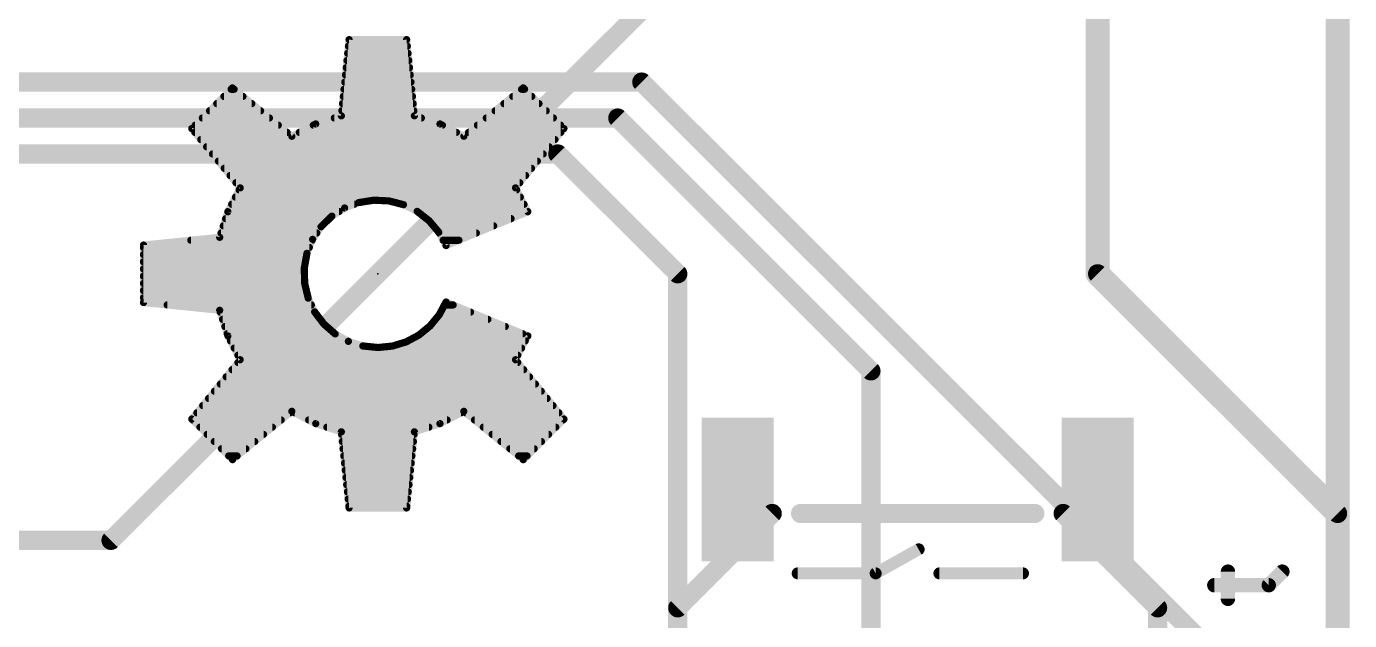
# Model space of a CAD drawing. Extents: x -24 to 83, y -23 to 53.
# Drawn here: x 45.81 to 59.82, y 36.97 to 43.26 of the extents above; entities that cross this region are included whole.
import ezdxf

# ---------------------------------------------------------------- set-up
doc = ezdxf.new("R2010")
doc.units = 0
for name, color, linetype in [('1', 12, 'CONTINUOUS'), ('16', 132, 'CONTINUOUS'), ('20', 53, 'CONTINUOUS'), ('21', 41, 'CONTINUOUS'), ('23', 53, 'CONTINUOUS'), ('51', 53, 'CONTINUOUS')]:
    doc.layers.add(name, color=color, linetype=linetype)

# ---------------------------------------------------------------- blocks, each defined once
blk = doc.blocks.new('RECT')
blk.add_solid([(-0.5, -0.5), (0.5, -0.5), (-0.5, 0.5), (0.5, 0.5)])

msp = doc.modelspace()

# ---------------------------------------------------------------- linework, layer by layer
at = {"layer": '1'}
for points, const_width in [([(59.69, 53.34), (59.69, 0)], 0.254), ([(46.705, 37.815), (54.61, 45.72)], 0.2032), ([(43.14, 37.815), (46.705, 37.815)], 0.2032)]:
    msp.add_lwpolyline(points, dxfattribs=dict(at, const_width=const_width))
at = {"layer": '1', "const_width": 0.1016}
for points in [[(46.6691, 37.8509, 1), (46.7409, 37.7791)], [(46.705, 37.7642, 1), (46.705, 37.8658)]]:
    msp.add_lwpolyline(points, format="xyb", dxfattribs=at)
at = {"layer": '16'}
for points, const_width in [([(59.69, 53.34), (59.69, 0)], 0.254), ([(37.592, 42.672), (52.324, 42.672)], 0.2032), ([(58.674, 36.322), (52.324, 42.672)], 0.2032), ([(37.846, 42.291), (52.07, 42.291)], 0.2032), ([(54.75, 39.611), (52.07, 42.291)], 0.2032), ([(38.1, 41.91), (51.435, 41.91)], 0.2032), ([(51.435, 41.91), (52.705, 40.64)], 0.2032), ([(52.705, 29.935), (52.705, 40.64)], 0.2032), ([(54.75, 30.43), (54.75, 39.611)], 0.2032)]:
    msp.add_lwpolyline(points, dxfattribs=dict(at, const_width=const_width))
at = {"layer": '16', "const_width": 0.1016}
for points in [[(52.3599, 42.7079, 1), (52.2881, 42.6361)], [(52.324, 42.6212, 1), (52.324, 42.7228)], [(52.1059, 42.3269, 1), (52.0341, 42.2551)], [(52.07, 42.2402, 1), (52.07, 42.3418)], [(51.4709, 41.9459, 1), (51.3991, 41.8741)], [(51.435, 41.8592, 1), (51.435, 41.9608)], [(52.7558, 40.64, 1), (52.6542, 40.64)], [(52.6691, 40.6041, 1), (52.7409, 40.6759)], [(54.8008, 39.611, 1), (54.6992, 39.611)], [(54.7141, 39.5751, 1), (54.7859, 39.6469)]]:
    msp.add_lwpolyline(points, format="xyb", dxfattribs=at)
at = {"layer": '20', "const_width": 0.2032}
for points in [[(57.15, 52.07), (57.15, 40.64)], [(57.15, 40.64), (59.69, 38.1)], [(59.69, 38.1), (59.69, 5.08)]]:
    msp.add_lwpolyline(points, dxfattribs=at)
at = {"layer": '20', "const_width": 0.1016}
for points in [[(57.1859, 40.6759, 1), (57.1141, 40.6041)], [(57.0992, 40.64, 1), (57.2008, 40.64)], [(59.7408, 38.1, 1), (59.6392, 38.1)], [(59.6541, 38.0641, 1), (59.7259, 38.1359)]]:
    msp.add_lwpolyline(points, format="xyb", dxfattribs=at)
at = {"layer": '21'}
for points, const_width in [([(49.2253, 43.1214), (49.1434, 42.3147)], 0.0762), ([(49.8347, 43.1214), (49.2253, 43.1214)], 0.0762), ([(49.9166, 42.3147), (49.8347, 43.1214)], 0.0762), ([(49.2106, 42.9768), (49.8494, 42.9768)], 0.0762), ([(49.2184, 43.053), (49.8416, 43.053)], 0.0762), ([(49.1952, 42.8244), (49.8649, 42.8244)], 0.0762), ([(49.2029, 42.9006), (49.8571, 42.9006)], 0.0762), ([(49.1874, 42.7482), (49.8726, 42.7482)], 0.0762), ([(47.9908, 42.61), (47.56, 42.1792)], 0.0762), ([(47.9766, 42.5958), (48.0082, 42.5958)], 0.0762), ([(48.6192, 42.0976), (47.9908, 42.61)], 0.0762), ([(49.1719, 42.5958), (49.8881, 42.5958)], 0.0762), ([(49.1797, 42.672), (49.8803, 42.672)], 0.0762), ([(51.0692, 42.61), (50.4408, 42.0976)], 0.0762), ([(51.0518, 42.5958), (51.0834, 42.5958)], 0.0762), ([(51.5, 42.1792), (51.0692, 42.61)], 0.0762), ([(47.8242, 42.4434), (48.1951, 42.4434)], 0.0762), ([(47.9004, 42.5196), (48.1017, 42.5196)], 0.0762), ([(49.1565, 42.4434), (49.9035, 42.4434)], 0.0762), ([(49.1642, 42.5196), (49.8958, 42.5196)], 0.0762), ([(50.8649, 42.4434), (51.2358, 42.4434)], 0.0762), ([(50.9583, 42.5196), (51.1596, 42.5196)], 0.0762), ([(47.6718, 42.291), (48.382, 42.291)], 0.0762), ([(47.748, 42.3672), (48.2886, 42.3672)], 0.0762), ([(49.1434, 42.3147), (48.8723, 42.2279)], 0.0762), ([(49.0693, 42.291), (49.9907, 42.291)], 0.0762), ([(49.1487, 42.3672), (49.9113, 42.3672)], 0.0762), ([(50.1877, 42.2279), (49.9166, 42.3147)], 0.0762), ([(50.678, 42.291), (51.3882, 42.291)], 0.0762), ([(50.7714, 42.3672), (51.312, 42.3672)], 0.0762), ([(47.56, 42.1792), (48.0724, 41.5508)], 0.0762), ([(47.5931, 42.1386), (48.5689, 42.1386)], 0.0762), ([(47.5956, 42.2148), (48.4755, 42.2148)], 0.0762), ([(48.8723, 42.2279), (48.6192, 42.0976)], 0.0762), ([(48.6988, 42.1386), (50.3612, 42.1386)], 0.0762), ([(48.8468, 42.2148), (50.2132, 42.2148)], 0.0762), ([(50.4408, 42.0976), (50.1877, 42.2279)], 0.0762), ([(50.4911, 42.1386), (51.4669, 42.1386)], 0.0762), ([(50.5845, 42.2148), (51.4644, 42.2148)], 0.0762), ([(50.9876, 41.5508), (51.5, 42.1792)], 0.0762), ([(47.6552, 42.0624), (51.4048, 42.0624)], 0.0762), ([(47.7174, 41.9862), (51.3426, 41.9862)], 0.0762), ([(47.7795, 41.91), (51.2805, 41.91)], 0.0762), ([(47.8416, 41.8338), (51.2184, 41.8338)], 0.0762), ([(47.9038, 41.7576), (51.1562, 41.7576)], 0.0762), ([(47.9659, 41.6814), (51.0941, 41.6814)], 0.0762), ([(48.028, 41.6052), (51.032, 41.6052)], 0.0762), ([(48.0724, 41.5508), (47.9421, 41.2977)], 0.0762), ([(48.0219, 41.4528), (51.0381, 41.4528)], 0.0762), ([(48.0612, 41.529), (50.9988, 41.529)], 0.0762), ([(51.118, 41.2978), (50.9876, 41.5508)], 0.0762), ([(47.9421, 41.2977), (47.8553, 41.0266)], 0.0762), ([(47.9435, 41.3004), (49.1202, 41.3004)], 0.0762), ([(47.9827, 41.3766), (49.2805, 41.3766)], 0.0762), ([(49.0429, 41.2508), (49.1779, 41.3374)], 0.0762), ([(49.1779, 41.3374), (49.3278, 41.3946)], 0.0762), ([(49.3278, 41.3946), (49.4862, 41.42)], 0.0762), ([(49.4862, 41.42), (49.6464, 41.4125)], 0.0762), ([(49.6464, 41.4125), (49.8018, 41.3725)], 0.0762), ([(49.7858, 41.3766), (51.0774, 41.3766)], 0.0762), ([(49.8018, 41.3725), (49.9456, 41.3015)], 0.0762), ([(49.9456, 41.3015), (50.072, 41.2027)], 0.0762), ([(49.9471, 41.3004), (51.1167, 41.3004)], 0.0762), ([(50.2518, 40.939), (51.118, 41.2978)], 0.0762), ([(47.8942, 41.148), (48.9381, 41.148)], 0.0762), ([(47.9185, 41.2242), (49.0158, 41.2242)], 0.0762), ([(48.9284, 41.1384), (49.0429, 41.2508)], 0.0762), ([(50.0445, 41.2242), (50.9403, 41.2242)], 0.0762), ([(50.072, 41.2027), (50.1755, 41.0801)], 0.0762), ([(50.1182, 41.148), (50.7564, 41.148)], 0.0762), ([(47.8553, 41.0266), (47.0486, 40.9447)], 0.0762), ([(47.8698, 41.0718), (48.8839, 41.0718)], 0.0762), ([(48.7792, 40.8563), (48.8392, 41.005)], 0.0762), ([(48.8392, 41.005), (48.9284, 41.1384)], 0.0762), ([(50.1755, 41.0801), (50.2518, 40.939)], 0.0762), ([(50.18, 41.0718), (50.5724, 41.0718)], 0.0762), ([(47.0486, 40.9447), (47.0486, 40.3353)], 0.0762), ([(47.0486, 40.9194), (48.8047, 40.9194)], 0.0762), ([(47.55, 40.9956), (48.8354, 40.9956)], 0.0762), ([(50.2212, 40.9956), (50.3884, 40.9956)], 0.0762), ([(47.0486, 40.8432), (48.7769, 40.8432)], 0.0762), ([(47.0486, 40.767), (48.7632, 40.767)], 0.0762), ([(48.7509, 40.6984), (48.7792, 40.8563)], 0.0762), ([(47.0486, 40.6908), (48.7511, 40.6908)], 0.0762), ([(47.0486, 40.6146), (48.7533, 40.6146)], 0.0762), ([(48.7554, 40.538), (48.7509, 40.6984)], 0.0762), ([(47.0486, 40.5384), (48.7554, 40.5384)], 0.0762), ([(47.0486, 40.4622), (48.7735, 40.4622)], 0.0762), ([(48.7926, 40.3819), (48.7554, 40.538)], 0.0762), ([(47.0486, 40.386), (48.7916, 40.386)], 0.0762), ([(47.0486, 40.3353), (47.8553, 40.2534)], 0.0762), ([(47.2998, 40.3098), (48.8265, 40.3098)], 0.0762), ([(48.8608, 40.2368), (48.7926, 40.3819)], 0.0762), ([(50.2518, 40.341), (50.1796, 40.2059)], 0.0762), ([(50.2351, 40.3098), (50.3271, 40.3098)], 0.0762), ([(51.118, 39.9822), (50.2518, 40.341)], 0.0762), ([(47.8553, 40.2534), (47.9421, 39.9823)], 0.0762), ([(47.8616, 40.2336), (48.8632, 40.2336)], 0.0762), ([(48.9573, 40.1086), (48.8608, 40.2368)], 0.0762), ([(50.1796, 40.2059), (50.0825, 40.0875)], 0.0762), ([(50.1944, 40.2336), (50.5111, 40.2336)], 0.0762), ([(47.886, 40.1574), (48.9205, 40.1574)], 0.0762), ([(47.9104, 40.0812), (48.9885, 40.0812)], 0.0762), ([(49.0779, 40.0028), (48.9573, 40.1086)], 0.0762), ([(50.0825, 40.0875), (49.9641, 39.9904)], 0.0762), ([(50.0747, 40.0812), (50.879, 40.0812)], 0.0762), ([(50.1398, 40.1574), (50.695, 40.1574)], 0.0762), ([(47.9348, 40.005), (49.0754, 40.005)], 0.0762), ([(47.9421, 39.9823), (48.0724, 39.7292)], 0.0762), ([(47.9696, 39.9288), (49.2089, 39.9288)], 0.0762), ([(49.2176, 39.9239), (49.0779, 40.0028)], 0.0762), ([(49.3704, 39.8752), (49.2176, 39.9239)], 0.0762), ([(49.829, 39.9182), (49.6824, 39.8737)], 0.0762), ([(49.9641, 39.9904), (49.829, 39.9182)], 0.0762), ([(49.8489, 39.9288), (51.0905, 39.9288)], 0.0762), ([(49.9819, 40.005), (51.063, 40.005)], 0.0762), ([(50.9876, 39.7292), (51.118, 39.9822)], 0.0762), ([(48.0089, 39.8526), (51.0512, 39.8526)], 0.0762), ([(48.0481, 39.7764), (51.0119, 39.7764)], 0.0762), ([(49.53, 39.8587), (49.3704, 39.8752)], 0.0762), ([(49.6824, 39.8737), (49.53, 39.8587)], 0.0762), ([(48.0724, 39.7292), (47.56, 39.1008)], 0.0762), ([(47.9866, 39.624), (51.0734, 39.624)], 0.0762), ([(48.0488, 39.7002), (51.0112, 39.7002)], 0.0762), ([(51.5, 39.1008), (50.9876, 39.7292)], 0.0762), ([(47.8624, 39.4716), (51.1977, 39.4716)], 0.0762), ([(47.9245, 39.5478), (51.1355, 39.5478)], 0.0762), ([(47.8002, 39.3954), (51.2598, 39.3954)], 0.0762), ([(47.676, 39.243), (51.3841, 39.243)], 0.0762), ([(47.7381, 39.3192), (51.3219, 39.3192)], 0.0762), ([(47.9908, 38.67), (48.6192, 39.1824)], 0.0762), ([(48.6192, 39.1824), (48.8723, 39.0521)], 0.0762), ([(50.1877, 39.0521), (50.4408, 39.1824)], 0.0762), ([(50.4408, 39.1824), (51.0692, 38.67)], 0.0762), ([(47.56, 39.1008), (47.9908, 38.67)], 0.0762), ([(47.5702, 39.0906), (48.5066, 39.0906)], 0.0762), ([(47.6138, 39.1668), (48.6001, 39.1668)], 0.0762), ([(48.6495, 39.1668), (50.4105, 39.1668)], 0.0762), ([(48.7975, 39.0906), (50.2625, 39.0906)], 0.0762), ([(48.8723, 39.0521), (49.1434, 38.9653)], 0.0762), ([(49.9166, 38.9653), (50.1877, 39.0521)], 0.0762), ([(50.4599, 39.1668), (51.4462, 39.1668)], 0.0762), ([(50.5534, 39.0906), (51.4898, 39.0906)], 0.0762), ([(51.0692, 38.67), (51.5, 39.1008)], 0.0762), ([(47.6464, 39.0144), (48.4132, 39.0144)], 0.0762), ([(47.7226, 38.9382), (48.3197, 38.9382)], 0.0762), ([(48.99, 39.0144), (50.07, 39.0144)], 0.0762), ([(49.1434, 38.9653), (49.2253, 38.1586)], 0.0762), ([(49.1462, 38.9382), (49.9138, 38.9382)], 0.0762), ([(49.8347, 38.1586), (49.9166, 38.9653)], 0.0762), ([(50.6468, 39.0144), (51.4136, 39.0144)], 0.0762), ([(50.7403, 38.9382), (51.3374, 38.9382)], 0.0762), ([(47.7988, 38.862), (48.2263, 38.862)], 0.0762), ([(47.875, 38.7858), (48.1328, 38.7858)], 0.0762), ([(49.1539, 38.862), (49.9061, 38.862)], 0.0762), ([(49.1616, 38.7858), (49.8984, 38.7858)], 0.0762), ([(50.8337, 38.862), (51.2612, 38.862)], 0.0762), ([(50.9272, 38.7858), (51.185, 38.7858)], 0.0762), ([(47.9512, 38.7096), (48.0394, 38.7096)], 0.0762), ([(49.1694, 38.7096), (49.8906, 38.7096)], 0.0762), ([(49.1771, 38.6334), (49.8829, 38.6334)], 0.0762), ([(51.0206, 38.7096), (51.1088, 38.7096)], 0.0762), ([(49.1848, 38.5572), (49.8752, 38.5572)], 0.0762), ([(49.1926, 38.481), (49.8674, 38.481)], 0.0762), ([(49.2003, 38.4048), (49.8597, 38.4048)], 0.0762), ([(49.208, 38.3286), (49.852, 38.3286)], 0.0762), ([(49.2158, 38.2524), (49.8442, 38.2524)], 0.0762), ([(49.2235, 38.1762), (49.8365, 38.1762)], 0.0762), ([(49.2253, 38.1586), (49.8347, 38.1586)], 0.0762), ([(54.005, 38.1), (56.485, 38.1)], 0.2032), ([(58.5296, 37.1954), (58.5296, 37.4835)], 0.1524), ([(58.9617, 37.3395), (59.1058, 37.4835)], 0.1524), ([(58.3855, 37.3395), (58.9617, 37.3395)], 0.1524), ([(52.705, 34.02), (52.705, 37.1)], 0.2032), ([(57.785, 37.1), (57.785, 34.02)], 0.2032)]:
    msp.add_lwpolyline(points, dxfattribs=dict(at, const_width=const_width))
for points, const_width in [([(49.2253, 43.1405, 1), (49.2253, 43.1024)], 0.0381), ([(49.2443, 43.1195, 1), (49.2063, 43.1233)], 0.0381), ([(49.8537, 43.1233, 1), (49.8157, 43.1195)], 0.0381), ([(49.8347, 43.1024, 1), (49.8347, 43.1405)], 0.0381), ([(49.2106, 42.9959, 1), (49.2106, 42.9578)], 0.0381), ([(49.2184, 43.0721, 1), (49.2184, 43.034)], 0.0381), ([(49.8416, 43.034, 1), (49.8416, 43.0721)], 0.0381), ([(49.8494, 42.9578, 1), (49.8494, 42.9959)], 0.0381), ([(49.1952, 42.8435, 1), (49.1952, 42.8054)], 0.0381), ([(49.2029, 42.9197, 1), (49.2029, 42.8816)], 0.0381), ([(49.8571, 42.8816, 1), (49.8571, 42.9197)], 0.0381), ([(49.8649, 42.8054, 1), (49.8649, 42.8435)], 0.0381), ([(49.1874, 42.7673, 1), (49.1874, 42.7292)], 0.0381), ([(49.8726, 42.7292, 1), (49.8726, 42.7673)], 0.0381), ([(47.9766, 42.6149, 1), (47.9766, 42.5768)], 0.0381), ([(48.0028, 42.6248, 1), (47.9788, 42.5952)], 0.0381), ([(48.0043, 42.5965, 1), (47.9773, 42.6235)], 0.0381), ([(48.0082, 42.5768, 1), (48.0082, 42.6149)], 0.0381), ([(49.1719, 42.6149, 1), (49.1719, 42.5768)], 0.0381), ([(49.1797, 42.6911, 1), (49.1797, 42.653)], 0.0381), ([(49.8803, 42.653, 1), (49.8803, 42.6911)], 0.0381), ([(49.8881, 42.5768, 1), (49.8881, 42.6149)], 0.0381), ([(51.0518, 42.6149, 1), (51.0518, 42.5768)], 0.0381), ([(51.0827, 42.6235, 1), (51.0557, 42.5965)], 0.0381), ([(51.0812, 42.5952, 1), (51.0572, 42.6248)], 0.0381), ([(51.0834, 42.5768, 1), (51.0834, 42.6149)], 0.0381), ([(47.8242, 42.4625, 1), (47.8242, 42.4244)], 0.0381), ([(47.9004, 42.5387, 1), (47.9004, 42.5006)], 0.0381), ([(48.1017, 42.5006, 1), (48.1017, 42.5387)], 0.0381), ([(48.1951, 42.4244, 1), (48.1951, 42.4625)], 0.0381), ([(49.1565, 42.4625, 1), (49.1565, 42.4244)], 0.0381), ([(49.1642, 42.5387, 1), (49.1642, 42.5006)], 0.0381), ([(49.8958, 42.5006, 1), (49.8958, 42.5387)], 0.0381), ([(49.9035, 42.4244, 1), (49.9035, 42.4625)], 0.0381), ([(50.8649, 42.4625, 1), (50.8649, 42.4244)], 0.0381), ([(50.9583, 42.5387, 1), (50.9583, 42.5006)], 0.0381), ([(51.1596, 42.5006, 1), (51.1596, 42.5387)], 0.0381), ([(51.2358, 42.4244, 1), (51.2358, 42.4625)], 0.0381), ([(47.6718, 42.3101, 1), (47.6718, 42.272)], 0.0381), ([(47.748, 42.3863, 1), (47.748, 42.3482)], 0.0381), ([(48.2886, 42.3482, 1), (48.2886, 42.3863)], 0.0381), ([(48.382, 42.272, 1), (48.382, 42.3101)], 0.0381), ([(49.0693, 42.3101, 1), (49.0693, 42.272)], 0.0381), ([(49.1244, 42.3166, 1), (49.1624, 42.3128)], 0.0381), ([(49.1487, 42.3863, 1), (49.1487, 42.3482)], 0.0381), ([(49.1492, 42.2966, 1), (49.1376, 42.3328)], 0.0381), ([(49.9224, 42.3328, 1), (49.9108, 42.2966)], 0.0381), ([(49.8976, 42.3128, 1), (49.9356, 42.3166)], 0.0381), ([(49.9113, 42.3482, 1), (49.9113, 42.3863)], 0.0381), ([(49.9907, 42.272, 1), (49.9907, 42.3101)], 0.0381), ([(50.678, 42.3101, 1), (50.678, 42.272)], 0.0381), ([(50.7714, 42.3863, 1), (50.7714, 42.3482)], 0.0381), ([(51.312, 42.3482, 1), (51.312, 42.3863)], 0.0381), ([(51.3882, 42.272, 1), (51.3882, 42.3101)], 0.0381), ([(47.5748, 42.1912, 1), (47.5452, 42.1672)], 0.0381), ([(47.5465, 42.1927, 1), (47.5735, 42.1657)], 0.0381), ([(47.5931, 42.1577, 1), (47.5931, 42.1196)], 0.0381), ([(47.5956, 42.2339, 1), (47.5956, 42.1958)], 0.0381), ([(48.4755, 42.1958, 1), (48.4755, 42.2339)], 0.0381), ([(48.5689, 42.1196, 1), (48.5689, 42.1577)], 0.0381), ([(48.6988, 42.1577, 1), (48.6988, 42.1196)], 0.0381), ([(48.8468, 42.2339, 1), (48.8468, 42.1958)], 0.0381), ([(48.8665, 42.2461, 1), (48.8781, 42.2098)], 0.0381), ([(48.881, 42.211, 1), (48.8636, 42.2449)], 0.0381), ([(50.1964, 42.2449, 1), (50.179, 42.211)], 0.0381), ([(50.1819, 42.2098, 1), (50.1935, 42.2461)], 0.0381), ([(50.2132, 42.1958, 1), (50.2132, 42.2339)], 0.0381), ([(50.3612, 42.1196, 1), (50.3612, 42.1577)], 0.0381), ([(50.4911, 42.1577, 1), (50.4911, 42.1196)], 0.0381), ([(50.5845, 42.2339, 1), (50.5845, 42.1958)], 0.0381), ([(51.4644, 42.1958, 1), (51.4644, 42.2339)], 0.0381), ([(51.4669, 42.1196, 1), (51.4669, 42.1577)], 0.0381), ([(51.5148, 42.1672, 1), (51.4852, 42.1912)], 0.0381), ([(51.4865, 42.1657, 1), (51.5135, 42.1927)], 0.0381), ([(47.6552, 42.0815, 1), (47.6552, 42.0434)], 0.0381), ([(47.7174, 42.0053, 1), (47.7174, 41.9672)], 0.0381), ([(48.6105, 42.1145, 1), (48.6279, 42.0807)], 0.0381), ([(48.6072, 42.0828, 1), (48.6312, 42.1124)], 0.0381), ([(50.4288, 42.1124, 1), (50.4528, 42.0828)], 0.0381), ([(50.4321, 42.0807, 1), (50.4495, 42.1145)], 0.0381), ([(51.3426, 41.9672, 1), (51.3426, 42.0053)], 0.0381), ([(51.4048, 42.0434, 1), (51.4048, 42.0815)], 0.0381), ([(47.7795, 41.9291, 1), (47.7795, 41.891)], 0.0381), ([(51.2805, 41.891, 1), (51.2805, 41.9291)], 0.0381), ([(47.8416, 41.8529, 1), (47.8416, 41.8148)], 0.0381), ([(47.9038, 41.7767, 1), (47.9038, 41.7386)], 0.0381), ([(51.1562, 41.7386, 1), (51.1562, 41.7767)], 0.0381), ([(51.2184, 41.8148, 1), (51.2184, 41.8529)], 0.0381), ([(47.9659, 41.7005, 1), (47.9659, 41.6624)], 0.0381), ([(48.028, 41.6243, 1), (48.028, 41.5862)], 0.0381), ([(51.032, 41.5862, 1), (51.032, 41.6243)], 0.0381), ([(51.0941, 41.6624, 1), (51.0941, 41.7005)], 0.0381), ([(48.0219, 41.4719, 1), (48.0219, 41.4338)], 0.0381), ([(48.0612, 41.5481, 1), (48.0612, 41.51)], 0.0381), ([(48.0893, 41.5421, 1), (48.0555, 41.5595)], 0.0381), ([(48.0576, 41.5388, 1), (48.0872, 41.5628)], 0.0381), ([(51.0045, 41.5595, 1), (50.9707, 41.5421)], 0.0381), ([(50.9728, 41.5628, 1), (51.0024, 41.5388)], 0.0381), ([(50.9988, 41.51, 1), (50.9988, 41.5481)], 0.0381), ([(51.0381, 41.4338, 1), (51.0381, 41.4719)], 0.0381), ([(47.9251, 41.3064, 1), (47.959, 41.289)], 0.0381), ([(47.9602, 41.2919, 1), (47.9239, 41.3035)], 0.0381), ([(47.9435, 41.3195, 1), (47.9435, 41.2814)], 0.0381), ([(47.9827, 41.3957, 1), (47.9827, 41.3576)], 0.0381), ([(49.1202, 41.2814, 1), (49.1202, 41.3195)], 0.0381), ([(49.1711, 41.3552, 1), (49.1847, 41.3196)], 0.0381), ([(49.1882, 41.3214, 1), (49.1676, 41.3535)], 0.0381), ([(49.2805, 41.3576, 1), (49.2805, 41.3957)], 0.0381), ([(49.3248, 41.4135, 1), (49.3308, 41.3758)], 0.0381), ([(49.3346, 41.3768, 1), (49.321, 41.4124)], 0.0381), ([(49.4871, 41.4391, 1), (49.4853, 41.401)], 0.0381), ([(49.4892, 41.4012, 1), (49.4832, 41.4388)], 0.0381), ([(49.6512, 41.431, 1), (49.6417, 41.3941)], 0.0381), ([(49.6455, 41.3935, 1), (49.6473, 41.4316)], 0.0381), ([(49.7858, 41.3957, 1), (49.7858, 41.3576)], 0.0381), ([(49.8102, 41.3896, 1), (49.7933, 41.3554)], 0.0381), ([(49.797, 41.354, 1), (49.8065, 41.3909)], 0.0381), ([(49.9574, 41.3165, 1), (49.9339, 41.2865)], 0.0381), ([(49.9471, 41.3195, 1), (49.9471, 41.2814)], 0.0381), ([(49.9372, 41.2844, 1), (49.9541, 41.3186)], 0.0381), ([(51.0774, 41.3576, 1), (51.0774, 41.3957)], 0.0381), ([(51.1011, 41.2891, 1), (51.1349, 41.3065)], 0.0381), ([(51.1253, 41.2802, 1), (51.1107, 41.3154)], 0.0381), ([(51.1167, 41.2814, 1), (51.1167, 41.3195)], 0.0381), ([(47.8942, 41.1671, 1), (47.8942, 41.129)], 0.0381), ([(47.9185, 41.2433, 1), (47.9185, 41.2052)], 0.0381), ([(48.9381, 41.129, 1), (48.9381, 41.1671)], 0.0381), ([(49.0158, 41.2052, 1), (49.0158, 41.2433)], 0.0381), ([(49.0326, 41.2668, 1), (49.0531, 41.2348)], 0.0381), ([(49.0562, 41.2372, 1), (49.0295, 41.2644)], 0.0381), ([(50.0445, 41.2433, 1), (50.0445, 41.2052)], 0.0381), ([(50.0866, 41.215, 1), (50.0574, 41.1904)], 0.0381), ([(50.0603, 41.1877, 1), (50.0837, 41.2177)], 0.0381), ([(50.1182, 41.1671, 1), (50.1182, 41.129)], 0.0381), ([(50.7564, 41.129, 1), (50.7564, 41.1671)], 0.0381), ([(50.9403, 41.2052, 1), (50.9403, 41.2433)], 0.0381), ([(47.8372, 41.0324, 1), (47.8734, 41.0208)], 0.0381), ([(47.8698, 41.0909, 1), (47.8698, 41.0528)], 0.0381), ([(47.8572, 41.0076, 1), (47.8534, 41.0456)], 0.0381), ([(48.8569, 40.9979, 1), (48.8216, 41.0122)], 0.0381), ([(48.8839, 41.0528, 1), (48.8839, 41.0909)], 0.0381), ([(48.915, 41.152, 1), (48.9417, 41.1248)], 0.0381), ([(48.9442, 41.1278, 1), (48.9125, 41.149)], 0.0381), ([(50.1923, 41.0892, 1), (50.1588, 41.0711)], 0.0381), ([(50.18, 41.0909, 1), (50.18, 41.0528)], 0.0381), ([(50.161, 41.0678, 1), (50.1901, 41.0924)], 0.0381), ([(50.5724, 41.0528, 1), (50.5724, 41.0909)], 0.0381), ([(47.0467, 40.9637, 1), (47.0505, 40.9257)], 0.0381), ([(47.0486, 40.9385, 1), (47.0486, 40.9004)], 0.0381), ([(47.0677, 40.9447, 1), (47.0296, 40.9447)], 0.0381), ([(47.55, 41.0147, 1), (47.55, 40.9766)], 0.0381), ([(48.8047, 40.9004, 1), (48.8047, 40.9385)], 0.0381), ([(48.8234, 41.0156, 1), (48.8551, 40.9945)], 0.0381), ([(48.8354, 40.9766, 1), (48.8354, 41.0147)], 0.0381), ([(50.2212, 41.0147, 1), (50.2212, 40.9766)], 0.0381), ([(50.2445, 40.9566, 1), (50.2591, 40.9214)], 0.0381), ([(50.235, 40.9299, 1), (50.2686, 40.9481)], 0.0381), ([(50.3884, 40.9766, 1), (50.3884, 41.0147)], 0.0381), ([(47.0486, 40.8623, 1), (47.0486, 40.8242)], 0.0381), ([(47.0486, 40.7861, 1), (47.0486, 40.748)], 0.0381), ([(48.7616, 40.8634, 1), (48.7969, 40.8491)], 0.0381), ([(48.798, 40.8529, 1), (48.7605, 40.8596)], 0.0381), ([(48.7632, 40.748, 1), (48.7632, 40.7861)], 0.0381), ([(48.7769, 40.8242, 1), (48.7769, 40.8623)], 0.0381), ([(47.0486, 40.7099, 1), (47.0486, 40.6718)], 0.0381), ([(47.0486, 40.6337, 1), (47.0486, 40.5956)], 0.0381), ([(48.7699, 40.6989, 1), (48.7319, 40.6978)], 0.0381), ([(48.7321, 40.7017, 1), (48.7697, 40.695)], 0.0381), ([(48.7511, 40.6718, 1), (48.7511, 40.7099)], 0.0381), ([(48.7533, 40.5956, 1), (48.7533, 40.6337)], 0.0381), ([(47.0486, 40.5575, 1), (47.0486, 40.5194)], 0.0381), ([(47.0486, 40.4813, 1), (47.0486, 40.4432)], 0.0381), ([(48.7739, 40.5424, 1), (48.7369, 40.5336)], 0.0381), ([(48.7364, 40.5375, 1), (48.7744, 40.5385)], 0.0381), ([(48.7554, 40.5194, 1), (48.7554, 40.5575)], 0.0381), ([(48.7735, 40.4432, 1), (48.7735, 40.4813)], 0.0381), ([(47.0486, 40.4051, 1), (47.0486, 40.367)], 0.0381), ([(47.0505, 40.3543, 1), (47.0467, 40.3163)], 0.0381), ([(47.0296, 40.3353, 1), (47.0677, 40.3353)], 0.0381), ([(47.2998, 40.3289, 1), (47.2998, 40.2908)], 0.0381), ([(48.8098, 40.39, 1), (48.7753, 40.3738)], 0.0381), ([(48.774, 40.3775, 1), (48.8111, 40.3863)], 0.0381), ([(48.7916, 40.367, 1), (48.7916, 40.4051)], 0.0381), ([(48.8265, 40.2908, 1), (48.8265, 40.3289)], 0.0381), ([(50.2351, 40.3289, 1), (50.2351, 40.2908)], 0.0381), ([(50.2591, 40.3586, 1), (50.2445, 40.3234)], 0.0381), ([(50.2686, 40.332, 1), (50.235, 40.35)], 0.0381), ([(50.3271, 40.2908, 1), (50.3271, 40.3289)], 0.0381), ([(47.8734, 40.2592, 1), (47.8372, 40.2476)], 0.0381), ([(47.8616, 40.2527, 1), (47.8616, 40.2146)], 0.0381), ([(47.8534, 40.2344, 1), (47.8572, 40.2724)], 0.0381), ([(48.876, 40.2482, 1), (48.8456, 40.2253)], 0.0381), ([(48.8436, 40.2286, 1), (48.8781, 40.2449)], 0.0381), ([(48.8632, 40.2146, 1), (48.8632, 40.2527)], 0.0381), ([(50.1628, 40.2149, 1), (50.1964, 40.1969)], 0.0381), ([(50.1943, 40.1938, 1), (50.1649, 40.218)], 0.0381), ([(50.1944, 40.2527, 1), (50.1944, 40.2146)], 0.0381), ([(50.5111, 40.2146, 1), (50.5111, 40.2527)], 0.0381), ([(47.886, 40.1765, 1), (47.886, 40.1384)], 0.0381), ([(47.9104, 40.1003, 1), (47.9104, 40.0622)], 0.0381), ([(48.9205, 40.1384, 1), (48.9205, 40.1765)], 0.0381), ([(48.9698, 40.1229, 1), (48.9447, 40.0942)], 0.0381), ([(48.9421, 40.0971, 1), (48.9725, 40.12)], 0.0381), ([(48.9885, 40.0622, 1), (48.9885, 40.1003)], 0.0381), ([(50.0747, 40.1003, 1), (50.0747, 40.0622)], 0.0381), ([(50.0677, 40.0996, 1), (50.0972, 40.0754)], 0.0381), ([(50.0945, 40.0728, 1), (50.0704, 40.1023)], 0.0381), ([(50.1398, 40.1765, 1), (50.1398, 40.1384)], 0.0381), ([(50.695, 40.1384, 1), (50.695, 40.1765)], 0.0381), ([(50.879, 40.0622, 1), (50.879, 40.1003)], 0.0381), ([(47.9348, 40.0241, 1), (47.9348, 39.986)], 0.0381), ([(47.959, 39.991, 1), (47.9251, 39.9736)], 0.0381), ([(47.9239, 39.9765, 1), (47.9602, 39.9881)], 0.0381), ([(47.9696, 39.9479, 1), (47.9696, 39.9098)], 0.0381), ([(49.0873, 40.0194, 1), (49.0685, 39.9862)], 0.0381), ([(49.0653, 39.9885, 1), (49.0905, 40.0171)], 0.0381), ([(49.0754, 39.986, 1), (49.0754, 40.0241)], 0.0381), ([(49.2234, 39.942, 1), (49.2118, 39.9057)], 0.0381), ([(49.2082, 39.9073, 1), (49.2269, 39.9405)], 0.0381), ([(49.2089, 39.9098, 1), (49.2089, 39.9479)], 0.0381), ([(49.82, 39.935, 1), (49.838, 39.9014)], 0.0381), ([(49.8345, 39.8999, 1), (49.8235, 39.9364)], 0.0381), ([(49.8489, 39.9479, 1), (49.8489, 39.9098)], 0.0381), ([(49.952, 40.0051, 1), (49.9761, 39.9756)], 0.0381), ([(49.973, 39.9736, 1), (49.9551, 40.0072)], 0.0381), ([(49.9819, 40.0241, 1), (49.9819, 39.986)], 0.0381), ([(51.063, 39.986, 1), (51.063, 40.0241)], 0.0381), ([(51.0905, 39.9098, 1), (51.0905, 39.9479)], 0.0381), ([(51.1349, 39.9735, 1), (51.1011, 39.9909)], 0.0381), ([(51.1107, 39.9646, 1), (51.1253, 39.9998)], 0.0381), ([(48.0089, 39.8717, 1), (48.0089, 39.8336)], 0.0381), ([(48.0481, 39.7955, 1), (48.0481, 39.7574)], 0.0381), ([(49.3724, 39.8941, 1), (49.3685, 39.8562)], 0.0381), ([(49.3646, 39.857, 1), (49.3762, 39.8933)], 0.0381), ([(49.5281, 39.8777, 1), (49.5319, 39.8397)], 0.0381), ([(49.528, 39.8398, 1), (49.532, 39.8776)], 0.0381), ([(49.6769, 39.8919, 1), (49.688, 39.8555)], 0.0381), ([(49.6843, 39.8547, 1), (49.6806, 39.8927)], 0.0381), ([(51.0119, 39.7574, 1), (51.0119, 39.7955)], 0.0381), ([(51.0512, 39.8336, 1), (51.0512, 39.8717)], 0.0381), ([(47.9866, 39.6431, 1), (47.9866, 39.605)], 0.0381), ([(48.0488, 39.7193, 1), (48.0488, 39.6812)], 0.0381), ([(48.0555, 39.7205, 1), (48.0893, 39.7379)], 0.0381), ([(48.0872, 39.7172, 1), (48.0576, 39.7412)], 0.0381), ([(51.0024, 39.7412, 1), (50.9728, 39.7172)], 0.0381), ([(50.9707, 39.7379, 1), (51.0045, 39.7205)], 0.0381), ([(51.0112, 39.6812, 1), (51.0112, 39.7193)], 0.0381), ([(51.0734, 39.605, 1), (51.0734, 39.6431)], 0.0381), ([(47.8624, 39.4907, 1), (47.8624, 39.4526)], 0.0381), ([(47.9245, 39.5669, 1), (47.9245, 39.5288)], 0.0381), ([(51.1355, 39.5288, 1), (51.1355, 39.5669)], 0.0381), ([(51.1977, 39.4526, 1), (51.1977, 39.4907)], 0.0381), ([(47.8002, 39.4145, 1), (47.8002, 39.3764)], 0.0381), ([(51.2598, 39.3764, 1), (51.2598, 39.4145)], 0.0381), ([(47.676, 39.2621, 1), (47.676, 39.224)], 0.0381), ([(47.7381, 39.3383, 1), (47.7381, 39.3002)], 0.0381), ([(48.6279, 39.1993, 1), (48.6105, 39.1655)], 0.0381), ([(48.6312, 39.1676, 1), (48.6072, 39.1972)], 0.0381), ([(50.4528, 39.1972, 1), (50.4288, 39.1676)], 0.0381), ([(50.4495, 39.1655, 1), (50.4321, 39.1993)], 0.0381), ([(51.3219, 39.3002, 1), (51.3219, 39.3383)], 0.0381), ([(51.3841, 39.224, 1), (51.3841, 39.2621)], 0.0381), ([(47.5735, 39.1143, 1), (47.5465, 39.0873)], 0.0381), ([(47.5452, 39.1128, 1), (47.5748, 39.0888)], 0.0381), ([(47.5702, 39.1097, 1), (47.5702, 39.0716)], 0.0381), ([(47.6138, 39.1859, 1), (47.6138, 39.1478)], 0.0381), ([(48.5066, 39.0716, 1), (48.5066, 39.1097)], 0.0381), ([(48.6001, 39.1478, 1), (48.6001, 39.1859)], 0.0381), ([(48.6495, 39.1859, 1), (48.6495, 39.1478)], 0.0381), ([(48.7975, 39.1097, 1), (48.7975, 39.0716)], 0.0381), ([(48.8781, 39.0702, 1), (48.8665, 39.0339)], 0.0381), ([(48.8636, 39.0351, 1), (48.881, 39.069)], 0.0381), ([(50.179, 39.069, 1), (50.1964, 39.0351)], 0.0381), ([(50.1935, 39.0339, 1), (50.1819, 39.0702)], 0.0381), ([(50.2625, 39.0716, 1), (50.2625, 39.1097)], 0.0381), ([(50.4105, 39.1478, 1), (50.4105, 39.1859)], 0.0381), ([(50.4599, 39.1859, 1), (50.4599, 39.1478)], 0.0381), ([(50.5534, 39.1097, 1), (50.5534, 39.0716)], 0.0381), ([(51.4462, 39.1478, 1), (51.4462, 39.1859)], 0.0381), ([(51.4852, 39.0888, 1), (51.5148, 39.1128)], 0.0381), ([(51.5135, 39.0873, 1), (51.4865, 39.1143)], 0.0381), ([(51.4898, 39.0716, 1), (51.4898, 39.1097)], 0.0381), ([(47.6464, 39.0335, 1), (47.6464, 38.9954)], 0.0381), ([(47.7226, 38.9573, 1), (47.7226, 38.9192)], 0.0381), ([(48.3197, 38.9192, 1), (48.3197, 38.9573)], 0.0381), ([(48.4132, 38.9954, 1), (48.4132, 39.0335)], 0.0381), ([(48.99, 39.0335, 1), (48.99, 38.9954)], 0.0381), ([(49.1624, 38.9672, 1), (49.1244, 38.9634)], 0.0381), ([(49.1462, 38.9573, 1), (49.1462, 38.9192)], 0.0381), ([(49.1376, 38.9472, 1), (49.1492, 38.9834)], 0.0381), ([(49.9356, 38.9634, 1), (49.8976, 38.9672)], 0.0381), ([(49.9108, 38.9834, 1), (49.9224, 38.9472)], 0.0381), ([(49.9138, 38.9192, 1), (49.9138, 38.9573)], 0.0381), ([(50.07, 38.9954, 1), (50.07, 39.0335)], 0.0381), ([(50.6468, 39.0335, 1), (50.6468, 38.9954)], 0.0381), ([(50.7403, 38.9573, 1), (50.7403, 38.9192)], 0.0381), ([(51.3374, 38.9192, 1), (51.3374, 38.9573)], 0.0381), ([(51.4136, 38.9954, 1), (51.4136, 39.0335)], 0.0381), ([(47.7988, 38.8811, 1), (47.7988, 38.843)], 0.0381), ([(47.875, 38.8049, 1), (47.875, 38.7668)], 0.0381), ([(48.1328, 38.7668, 1), (48.1328, 38.8049)], 0.0381), ([(48.2263, 38.843, 1), (48.2263, 38.8811)], 0.0381), ([(49.1539, 38.8811, 1), (49.1539, 38.843)], 0.0381), ([(49.1616, 38.8049, 1), (49.1616, 38.7668)], 0.0381), ([(49.8984, 38.7668, 1), (49.8984, 38.8049)], 0.0381), ([(49.9061, 38.843, 1), (49.9061, 38.8811)], 0.0381), ([(50.8337, 38.8811, 1), (50.8337, 38.843)], 0.0381), ([(50.9272, 38.8049, 1), (50.9272, 38.7668)], 0.0381), ([(51.185, 38.7668, 1), (51.185, 38.8049)], 0.0381), ([(51.2612, 38.843, 1), (51.2612, 38.8811)], 0.0381), ([(47.9512, 38.7287, 1), (47.9512, 38.6906)], 0.0381), ([(47.9788, 38.6848, 1), (48.0028, 38.6552)], 0.0381), ([(47.9773, 38.6565, 1), (48.0043, 38.6835)], 0.0381), ([(48.0394, 38.6906, 1), (48.0394, 38.7287)], 0.0381), ([(49.1694, 38.7287, 1), (49.1694, 38.6906)], 0.0381), ([(49.1771, 38.6525, 1), (49.1771, 38.6144)], 0.0381), ([(49.8829, 38.6144, 1), (49.8829, 38.6525)], 0.0381), ([(49.8906, 38.6906, 1), (49.8906, 38.7287)], 0.0381), ([(51.0206, 38.7287, 1), (51.0206, 38.6906)], 0.0381), ([(51.0557, 38.6835, 1), (51.0827, 38.6565)], 0.0381), ([(51.0572, 38.6552, 1), (51.0812, 38.6848)], 0.0381), ([(51.1088, 38.6906, 1), (51.1088, 38.7287)], 0.0381), ([(49.1848, 38.5763, 1), (49.1848, 38.5382)], 0.0381), ([(49.8752, 38.5382, 1), (49.8752, 38.5763)], 0.0381), ([(49.1926, 38.5001, 1), (49.1926, 38.462)], 0.0381), ([(49.2003, 38.4239, 1), (49.2003, 38.3858)], 0.0381), ([(49.8597, 38.3858, 1), (49.8597, 38.4239)], 0.0381), ([(49.8674, 38.462, 1), (49.8674, 38.5001)], 0.0381), ([(49.208, 38.3477, 1), (49.208, 38.3096)], 0.0381), ([(49.2158, 38.2715, 1), (49.2158, 38.2334)], 0.0381), ([(49.8442, 38.2334, 1), (49.8442, 38.2715)], 0.0381), ([(49.852, 38.3096, 1), (49.852, 38.3477)], 0.0381), ([(49.2235, 38.1953, 1), (49.2235, 38.1572)], 0.0381), ([(49.2253, 38.1776, 1), (49.2253, 38.1395)], 0.0381), ([(49.2063, 38.1567, 1), (49.2443, 38.1605)], 0.0381), ([(49.8157, 38.1605, 1), (49.8537, 38.1567)], 0.0381), ([(49.8347, 38.1395, 1), (49.8347, 38.1776)], 0.0381), ([(49.8365, 38.1572, 1), (49.8365, 38.1953)], 0.0381), ([(54.005, 38.1508, 1), (54.005, 38.0492)], 0.1016), ([(56.485, 38.0492, 1), (56.485, 38.1508)], 0.1016), ([(58.5677, 37.4835, 1), (58.4915, 37.4835)], 0.0762), ([(59.1327, 37.4566, 1), (59.0789, 37.5105)], 0.0762), ([(58.3855, 37.3776, 1), (58.3855, 37.3014)], 0.0762), ([(58.9348, 37.3664, 1), (58.9887, 37.3125)], 0.0762), ([(58.9617, 37.3014, 1), (58.9617, 37.3776)], 0.0762), ([(52.7558, 37.1, 1), (52.6542, 37.1)], 0.1016), ([(57.8358, 37.1, 1), (57.7342, 37.1)], 0.1016), ([(58.4915, 37.1954, 1), (58.5677, 37.1954)], 0.0762)]:
    msp.add_lwpolyline(points, format="xyb", dxfattribs=dict(at, const_width=const_width))
at = {"layer": '23'}
msp.add_point((49.53, 40.64), dxfattribs=at)
at = {"layer": '51'}
for points, const_width in [([(57.15, 40.64), (57.15, 52.07)], 0.254), ([(59.69, 38.1), (57.15, 40.64)], 0.254), ([(52.705, 37.1), (53.705, 38.1)], 0.2032), ([(56.785, 38.1), (57.785, 37.1)], 0.2032), ([(59.69, 5.08), (59.69, 38.1)], 0.254), ([(54.8, 37.465), (55.255, 37.72)], 0.127), ([(53.975, 37.465), (54.8, 37.465)], 0.127), ([(55.475, 37.465), (56.36, 37.465)], 0.127)]:
    msp.add_lwpolyline(points, dxfattribs=dict(at, const_width=const_width))
for points, const_width in [([(57.1949, 40.6849, 1), (57.1051, 40.5951)], 0.127), ([(57.0865, 40.64, 1), (57.2135, 40.64)], 0.127), ([(53.7409, 38.0641, 1), (53.6691, 38.1359)], 0.1016), ([(56.8209, 38.1359, 1), (56.7491, 38.0641)], 0.1016), ([(59.7535, 38.1, 1), (59.6265, 38.1)], 0.127), ([(59.6451, 38.0551, 1), (59.7349, 38.1449)], 0.127), ([(55.2705, 37.6923, 1), (55.2395, 37.7477)], 0.0635), ([(53.975, 37.4968, 1), (53.975, 37.4333)], 0.0635), ([(54.7845, 37.4927, 1), (54.8155, 37.4373)], 0.0635), ([(54.8, 37.4333, 1), (54.8, 37.4968)], 0.0635), ([(55.475, 37.4968, 1), (55.475, 37.4333)], 0.0635), ([(56.36, 37.4333, 1), (56.36, 37.4968)], 0.0635), ([(52.6691, 37.1359, 1), (52.7409, 37.0641)], 0.1016), ([(57.7491, 37.0641, 1), (57.8209, 37.1359)], 0.1016)]:
    msp.add_lwpolyline(points, format="xyb", dxfattribs=dict(at, const_width=const_width))

# ---------------------------------------------------------------- block references
at = {"layer": '1', "xscale": 0.762, "yscale": 1.524, "rotation": 180}
for p in [(53.34, 38.354), (57.15, 38.354)]:
    msp.add_blockref('RECT', p, dxfattribs=at)

doc.saveas('drawing.dxf')
